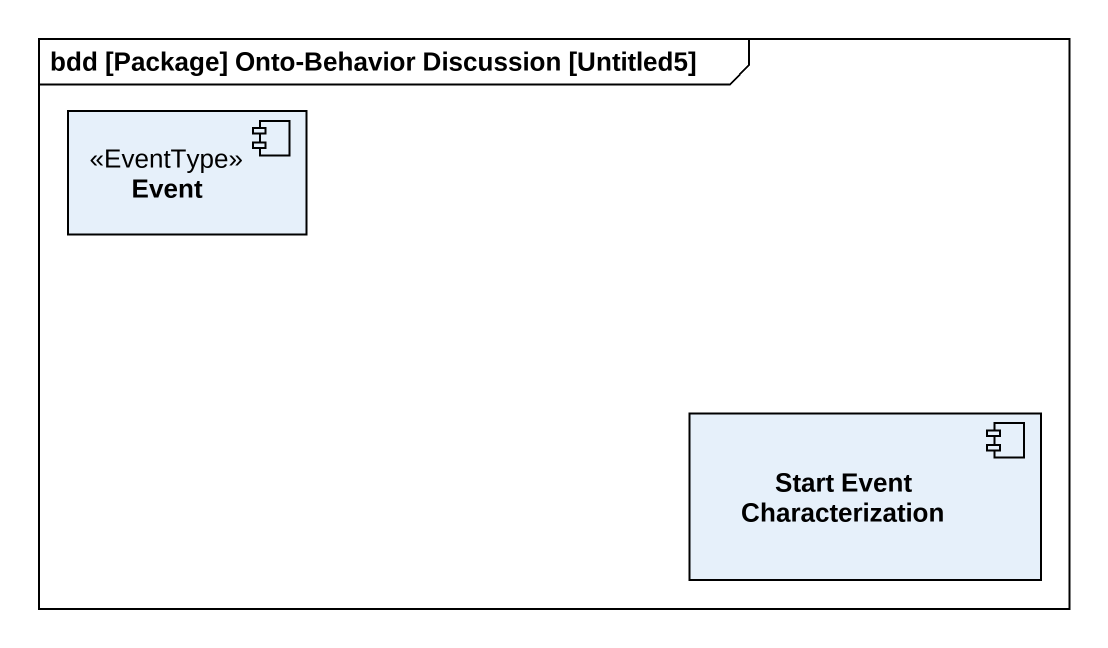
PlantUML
@startuml
mainframe bdd [Package] Onto-Behavior Discussion [Untitled5]
component Event <<EventType>>
component "Start Event Characterization" as Start_Event_Characterization
@enduml
